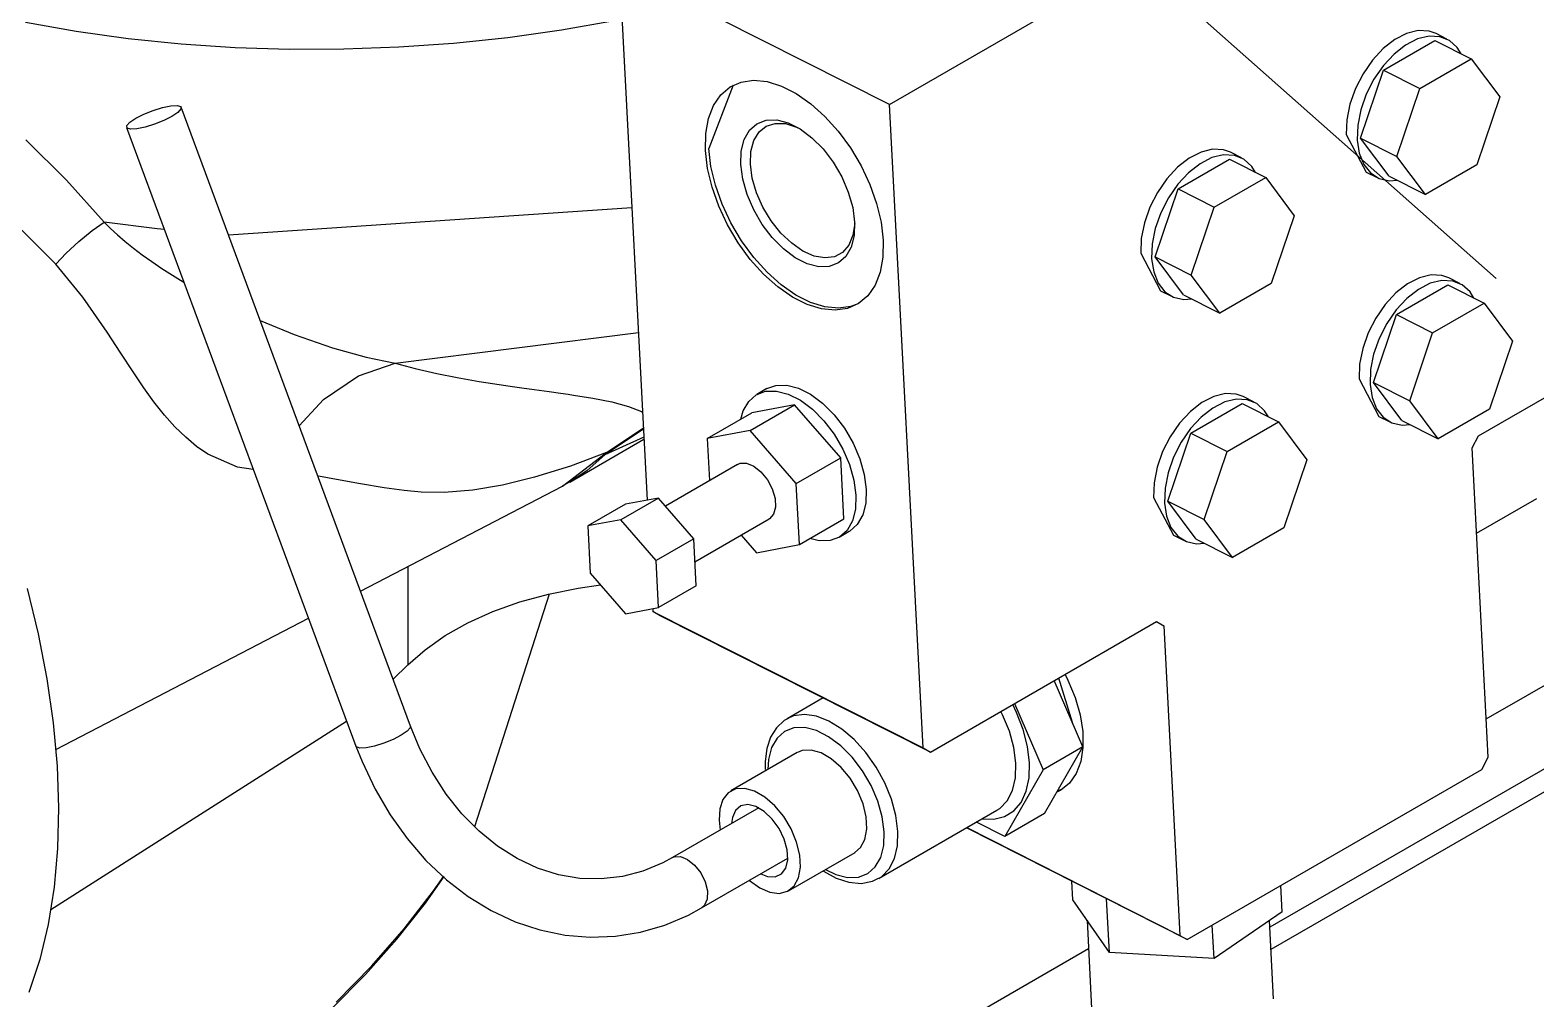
# Model space of a CAD drawing. Extents: x 0 to 258, y 0 to 184.
# Drawn here: x 49 to 56.77, y 80.49 to 85.49 of the extents above; entities that cross this region are included whole.
import ezdxf

# ---------------------------------------------------------------- set-up
doc = ezdxf.new("R2010")
doc.units = 0

msp = doc.modelspace()

# ---------------------------------------------------------------- linework, layer by layer
for p, q in [((53.437161, 85.103484), (57.326267, 87.348471)), ((53.437161, 85.103484), (52.043338, 85.80754)), ((52.043338, 85.80754), (52.187007, 83.062756)), ((49.241428, 85.480941), (48.978938, 85.527624)), ((49.509943, 85.443516), (49.241428, 85.480941)), ((51.744807, 85.48727), (51.467336, 85.448487)), ((52.018425, 85.535286), (51.744807, 85.48727)), ((56.105732, 85.470636), (56.044455, 85.439314)), ((56.165682, 85.485214), (56.105732, 85.470636)), ((56.221503, 85.482357), (56.165682, 85.485214)), ((56.257735, 85.469524), (56.221503, 85.482357)), ((56.314237, 85.441092), (56.257616, 85.469403)), ((49.783424, 85.415491), (49.509943, 85.443516)), ((50.060791, 85.396997), (49.783424, 85.415491)), ((50.340953, 85.38808), (50.060791, 85.396997)), ((50.905224, 85.399193), (50.6228, 85.388874)), ((51.187105, 85.419089), (50.905224, 85.399193)), ((51.467336, 85.448487), (51.187105, 85.419089)), ((55.984715, 85.392713), (55.929306, 85.333007)), ((56.044455, 85.439314), (55.984715, 85.392713)), ((55.986948, 85.28049), (56.25206, 85.433684)), ((56.100904, 85.410784), (56.041163, 85.364181)), ((56.162181, 85.442106), (56.100904, 85.410784)), ((56.22213, 85.456684), (56.162181, 85.442106)), ((56.277952, 85.453827), (56.22213, 85.456684)), ((56.25206, 85.433684), (56.43912, 85.339228)), ((56.327032, 85.433692), (56.277952, 85.453827)), ((56.367074, 85.397193), (56.327032, 85.433692)), ((56.387421, 85.365369), (56.367074, 85.397193)), ((50.6228, 85.388874), (50.340953, 85.38808)), ((55.929306, 85.333007), (55.880821, 85.262993)), ((56.041163, 85.364181), (55.985755, 85.304477)), ((56.173743, 85.186034), (56.43912, 85.339228)), ((56.43912, 85.339228), (56.586228, 85.142643)), ((55.880821, 85.262993), (55.841525, 85.185942)), ((55.868415, 84.930712), (55.986948, 85.28049)), ((55.93727, 85.234461), (55.897974, 85.157409)), ((55.985755, 85.304477), (55.93727, 85.234461)), ((55.986948, 85.28049), (56.173743, 85.186034)), ((52.630257, 85.203351), (52.505221, 84.877507)), ((52.566752, 85.153938), (52.614586, 85.194384)), ((52.614586, 85.194384), (52.671471, 85.219599)), ((52.671471, 85.219599), (52.735855, 85.22886)), ((52.735855, 85.22886), (52.805977, 85.221954)), ((52.805977, 85.221954), (52.879928, 85.199041)), ((52.879928, 85.199041), (52.955692, 85.160761)), ((52.955692, 85.160761), (53.031198, 85.108154)), ((55.841525, 85.185942), (55.813254, 85.105455)), ((55.897974, 85.157409), (55.869703, 85.076923)), ((56.055475, 84.836255), (56.173743, 85.186034)), ((49.638514, 85.073745), (49.686975, 85.088694)), ((49.686975, 85.088694), (49.729973, 85.097531)), ((49.729973, 85.097531), (49.762323, 85.099119)), ((49.762323, 85.099119), (49.78013, 85.093404)), ((49.781188, 85.081021), (49.765472, 85.063426)), ((49.78013, 85.093404), (49.781188, 85.081021)), ((50.965956, 81.897003), (49.782212, 85.089991)), ((52.503154, 85.032108), (52.529269, 85.099349)), ((52.529269, 85.099349), (52.566752, 85.153938)), ((53.031198, 85.108154), (53.10439, 85.042654)), ((53.610992, 81.784026), (53.437161, 85.103484)), ((55.813254, 85.105455), (55.797326, 85.025297)), ((56.586228, 85.142643), (56.467695, 84.792864)), ((49.502167, 84.995005), (49.517883, 85.0126)), ((49.517883, 85.0126), (49.548543, 85.033264)), ((49.548543, 85.033264), (49.590437, 85.054484)), ((49.590437, 85.054484), (49.638514, 85.073745)), ((49.644843, 85.002281), (49.596382, 84.987332)), ((49.692918, 85.021516), (49.644843, 85.002281)), ((49.734814, 85.042762), (49.692918, 85.021516)), ((49.765472, 85.063426), (49.734814, 85.042789)), ((52.489131, 84.954048), (52.503154, 85.032108)), ((52.715567, 84.97142), (52.753815, 85.005001)), ((52.753815, 85.005001), (52.801247, 85.022887)), ((52.801247, 85.022887), (52.855793, 85.02421)), ((52.801704, 84.992217), (52.847824, 85.006769)), ((52.847824, 85.006769), (52.900529, 85.005181)), ((52.855793, 85.02421), (52.915068, 85.009076)), ((52.900529, 85.005181), (52.957356, 84.987375)), ((52.915068, 85.009076), (52.97648, 84.978045)), ((53.10439, 85.042654), (53.173272, 84.966052)), ((55.797326, 85.025297), (55.794495, 84.949219)), ((55.869703, 85.076923), (55.853775, 84.996767)), ((49.50096, 84.985745), (50.68444, 81.792757)), ((49.503225, 84.982623), (49.502167, 84.995005)), ((49.521031, 84.976908), (49.503225, 84.982623)), ((49.553382, 84.978495), (49.521031, 84.976908)), ((49.596382, 84.987332), (49.553382, 84.978495)), ((52.487544, 84.867302), (52.489131, 84.954048)), ((52.672834, 84.863642), (52.68818, 84.923602)), ((52.68818, 84.923602), (52.715567, 84.97142)), ((52.737443, 84.917927), (52.764327, 84.962136)), ((52.764327, 84.962136), (52.801704, 84.992217)), ((52.957356, 84.987375), (52.976618, 84.978061)), ((52.97648, 84.978045), (53.037347, 84.93249)), ((53.037347, 84.93249), (53.095008, 84.8744)), ((53.173272, 84.966052), (53.235962, 84.88043)), ((55.794509, 84.949227), (55.896966, 84.755491)), ((55.853775, 84.996767), (55.850944, 84.920687)), ((55.868415, 84.930712), (56.055475, 84.836255)), ((56.015523, 84.734391), (55.868415, 84.930712)), ((48.98038, 84.922134), (49.19093, 84.71405)), ((52.498524, 84.774229), (52.487544, 84.867299)), ((52.51619, 84.784437), (52.50521, 84.877507)), ((52.670188, 84.794158), (52.672834, 84.863642)), ((52.719636, 84.795962), (52.722308, 84.861661)), ((52.722308, 84.861661), (52.737443, 84.917927)), ((53.095008, 84.8744), (53.146946, 84.806313)), ((53.235962, 84.88043), (53.290752, 84.78813)), ((55.045072, 84.858332), (54.983795, 84.827014)), ((55.105024, 84.872911), (55.045072, 84.858332)), ((55.160843, 84.870053), (55.105024, 84.872911)), ((55.197075, 84.857221), (55.160843, 84.870053)), ((55.253524, 84.828583), (55.197168, 84.857158)), ((55.850965, 84.9207), (55.861363, 84.852257)), ((55.861363, 84.852257), (55.884488, 84.794647)), ((52.521702, 84.677376), (52.498524, 84.774229)), ((52.539368, 84.687584), (52.51619, 84.784437)), ((52.680425, 84.718183), (52.670186, 84.794155)), ((52.729526, 84.724006), (52.719631, 84.796057)), ((53.146946, 84.806313), (53.190885, 84.731205)), ((53.290752, 84.78813), (53.336146, 84.691666)), ((54.924054, 84.78041), (54.868648, 84.720707)), ((54.983795, 84.827014), (54.924054, 84.78041)), ((54.926235, 84.668245), (55.191611, 84.821439)), ((55.040267, 84.798478), (54.980527, 84.751877)), ((55.101545, 84.8298), (55.040267, 84.798478)), ((55.161496, 84.844378), (55.101545, 84.8298)), ((55.217316, 84.841521), (55.161496, 84.844378)), ((55.191611, 84.821439), (55.378671, 84.726983)), ((55.266396, 84.821386), (55.217316, 84.841521)), ((55.30644, 84.784889), (55.266396, 84.821386)), ((55.32676, 84.753063), (55.30644, 84.784889)), ((55.884488, 84.794647), (55.919283, 84.750568)), ((56.202583, 84.63967), (56.055475, 84.836255)), ((56.467695, 84.792864), (56.202583, 84.63967)), ((49.19093, 84.71405), (49.385726, 84.496769)), ((52.703047, 84.639043), (52.680425, 84.718183)), ((52.75154, 84.648965), (52.729526, 84.724006)), ((53.190885, 84.731205), (53.224908, 84.652357)), ((53.336146, 84.691666), (53.370907, 84.593673)), ((54.868648, 84.720707), (54.820163, 84.65069)), ((54.925121, 84.692171), (54.876633, 84.622158)), ((54.980527, 84.751877), (54.925121, 84.692171)), ((55.113295, 84.573789), (55.378671, 84.726983)), ((55.378671, 84.726983), (55.525515, 84.530398)), ((55.89699, 84.755558), (55.953346, 84.726983)), ((55.919283, 84.750568), (55.964109, 84.722077)), ((55.964109, 84.722077), (56.016867, 84.710515)), ((56.015523, 84.734391), (56.202583, 84.63967)), ((56.016867, 84.710515), (56.057737, 84.712896)), ((52.556462, 84.579382), (52.521702, 84.677376)), ((52.574129, 84.58959), (52.539368, 84.687584)), ((52.737072, 84.560197), (52.703047, 84.639043)), ((52.784647, 84.574445), (52.75154, 84.648965)), ((53.224908, 84.652357), (53.247529, 84.57322)), ((54.820163, 84.65069), (54.780865, 84.573638)), ((54.807701, 84.318467), (54.926235, 84.668245)), ((54.876633, 84.622158), (54.837337, 84.545103)), ((54.926235, 84.668245), (55.113295, 84.573789)), ((50.026366, 84.431639), (52.107915, 84.572778)), ((52.601857, 84.482918), (52.556462, 84.579382)), ((52.619523, 84.493128), (52.574129, 84.58959)), ((52.781011, 84.48509), (52.737072, 84.560197)), ((52.827292, 84.503934), (52.784647, 84.574445)), ((53.247529, 84.57322), (53.257769, 84.497248)), ((53.370907, 84.593673), (53.394085, 84.496819)), ((54.780865, 84.573638), (54.752597, 84.493152)), ((54.837337, 84.545103), (54.809069, 84.46462)), ((54.994762, 84.22401), (55.113295, 84.573789)), ((49.13574, 84.279729), (48.944283, 84.471134)), ((49.323084, 84.453253), (49.385726, 84.496769)), ((49.659051, 84.462315), (49.385726, 84.496777)), ((49.385726, 84.496769), (49.418537, 84.464326)), ((49.418537, 84.464326), (49.454518, 84.431158)), ((49.696516, 84.458373), (49.659051, 84.462315)), ((52.656647, 84.390618), (52.601857, 84.482918)), ((52.674313, 84.400826), (52.619523, 84.493128)), ((52.832946, 84.417003), (52.781011, 84.48509)), ((52.877484, 84.440722), (52.827292, 84.503934)), ((53.257996, 84.490311), (53.249027, 84.428967)), ((53.257769, 84.497248), (53.255123, 84.427763)), ((53.25801, 84.490575), (53.257996, 84.490311)), ((53.394085, 84.496819), (53.405065, 84.403752)), ((54.752597, 84.493152), (54.736669, 84.412997)), ((54.809069, 84.46462), (54.793141, 84.384461)), ((55.525515, 84.530398), (55.407246, 84.180619)), ((49.189776, 84.337514), (49.254864, 84.397979)), ((49.254864, 84.397979), (49.323084, 84.453253)), ((49.454518, 84.431158), (49.493684, 84.397357)), ((49.493684, 84.397357), (49.536057, 84.363033)), ((52.719337, 84.304999), (52.656647, 84.390618)), ((52.737003, 84.315207), (52.674313, 84.400826)), ((52.89061, 84.358911), (52.832946, 84.417003)), ((52.932877, 84.387771), (52.877484, 84.440722)), ((52.990879, 84.347552), (52.932877, 84.387771)), ((53.249027, 84.428967), (53.227887, 84.378434)), ((53.255123, 84.427763), (53.239777, 84.367801)), ((53.405065, 84.403752), (53.403477, 84.317003)), ((54.736669, 84.412997), (54.733838, 84.336916)), ((54.793141, 84.384461), (54.79031, 84.308383)), ((49.13574, 84.279729), (49.189776, 84.337514)), ((49.536057, 84.363033), (49.581642, 84.328293)), ((49.581642, 84.328293), (49.630444, 84.293262)), ((52.788219, 84.228395), (52.719337, 84.304999)), ((52.805885, 84.238602), (52.737003, 84.315207)), ((52.951477, 84.313357), (52.89061, 84.358911)), ((53.012889, 84.282327), (52.951477, 84.313357)), ((53.048777, 84.32194), (52.990879, 84.347552)), ((53.103869, 84.312151), (53.048777, 84.32194)), ((53.153573, 84.318633), (53.103869, 84.312151)), ((53.195565, 84.34107), (53.153573, 84.318633)), ((53.212388, 84.319985), (53.174142, 84.286402)), ((53.227887, 84.378434), (53.195565, 84.34107)), ((53.239777, 84.367801), (53.212388, 84.319985)), ((53.403477, 84.317003), (53.389454, 84.238946)), ((54.733848, 84.336921), (54.836305, 84.143186)), ((54.790308, 84.308396), (54.800706, 84.239952)), ((54.807701, 84.318467), (54.994762, 84.22401)), ((54.954809, 84.121881), (54.807701, 84.318467)), ((49.275776, 84.110602), (49.13574, 84.279716)), ((49.630444, 84.293262), (49.682456, 84.258065)), ((49.682456, 84.258065), (49.737669, 84.222838)), ((52.86141, 84.162897), (52.788219, 84.228395)), ((52.879076, 84.173105), (52.805885, 84.238602)), ((53.072164, 84.267193), (53.012889, 84.282327)), ((53.12671, 84.268516), (53.072164, 84.267193)), ((53.174142, 84.286402), (53.12671, 84.268516)), ((53.389454, 84.238946), (53.36334, 84.171705)), ((54.800706, 84.239952), (54.82383, 84.182341)), ((55.14187, 84.027425), (54.994762, 84.22401)), ((56.231716, 84.224661), (56.171764, 84.210083)), ((56.287535, 84.221804), (56.231716, 84.224661)), ((49.737669, 84.222838), (49.779585, 84.197597)), ((49.779585, 84.197597), (49.796888, 84.187543)), ((52.936917, 84.11029), (52.86141, 84.162897)), ((52.954583, 84.120498), (52.879076, 84.173105)), ((53.36334, 84.171705), (53.325857, 84.117116)), ((54.82383, 84.182341), (54.858623, 84.138262)), ((55.407246, 84.180619), (55.14187, 84.027425)), ((56.110487, 84.178761), (56.050747, 84.13216)), ((56.052829, 84.020017), (56.318206, 84.17321)), ((56.166959, 84.150231), (56.107219, 84.10363)), ((56.171764, 84.210083), (56.110487, 84.178761)), ((56.228237, 84.181553), (56.166959, 84.150231)), ((56.288186, 84.196131), (56.228237, 84.181553)), ((56.323767, 84.208971), (56.287535, 84.221804)), ((56.344008, 84.193274), (56.288186, 84.196131)), ((56.318206, 84.17321), (56.505266, 84.078754)), ((56.380118, 84.180354), (56.323762, 84.208929)), ((56.393088, 84.173139), (56.344008, 84.193274)), ((56.433133, 84.13664), (56.393088, 84.173139)), ((49.401353, 83.928545), (49.275776, 84.110602)), ((53.01268, 84.07201), (52.936917, 84.11029)), ((53.030347, 84.082218), (52.954583, 84.120498)), ((53.086631, 84.049097), (53.01268, 84.07201)), ((53.104297, 84.059305), (53.030347, 84.082218)), ((53.278023, 84.076667), (53.221137, 84.051452)), ((53.279962, 84.077905), (53.238804, 84.06166)), ((53.325857, 84.117116), (53.278023, 84.076667)), ((54.836276, 84.143313), (54.892897, 84.114738)), ((54.858623, 84.138262), (54.903449, 84.109771)), ((54.903449, 84.109771), (54.956209, 84.098209)), ((54.954809, 84.121881), (55.14187, 84.027425)), ((54.956209, 84.098209), (54.997077, 84.10059)), ((55.995338, 84.072455), (55.946853, 84.002441)), ((56.050747, 84.13216), (55.995338, 84.072455)), ((56.107219, 84.10363), (56.05181, 84.043927)), ((56.239889, 83.925561), (56.505266, 84.078754)), ((56.453453, 84.104813), (56.433133, 84.13664)), ((56.505266, 84.078754), (56.652109, 83.882169)), ((53.156754, 84.042192), (53.086631, 84.049097)), ((53.174423, 84.052399), (53.104297, 84.059305)), ((53.221137, 84.051452), (53.156754, 84.042192)), ((53.238804, 84.06166), (53.174423, 84.052399)), ((55.946853, 84.002441), (55.907557, 83.925389)), ((55.93456, 83.670238), (56.052829, 84.020017)), ((56.05181, 84.043927), (56.003325, 83.973911)), ((56.052829, 84.020017), (56.239889, 83.925561)), ((49.471419, 83.820987), (49.401353, 83.928545)), ((50.190254, 83.989471), (50.36557, 83.916827)), ((50.36557, 83.916827), (50.562901, 83.848678)), ((50.887534, 83.769946), (52.141702, 83.92782)), ((55.907557, 83.925389), (55.879289, 83.844903)), ((56.003325, 83.973911), (55.96403, 83.896859)), ((56.121621, 83.575782), (56.239889, 83.925561)), ((56.476955, 83.395072), (57.46676, 83.966571)), ((50.562901, 83.848678), (50.736975, 83.800633)), ((55.879289, 83.844903), (55.863361, 83.764745)), ((55.96403, 83.896859), (55.935759, 83.816373)), ((56.652109, 83.882169), (56.533841, 83.53239)), ((49.534102, 83.725311), (49.471419, 83.820987)), ((50.69828, 83.704568), (50.887534, 83.769946)), ((50.736975, 83.800633), (50.887534, 83.769946)), ((50.887534, 83.769946), (50.989652, 83.742136)), ((55.863361, 83.764745), (55.86053, 83.688666)), ((55.935759, 83.816373), (55.919831, 83.736215)), ((49.59054, 83.641769), (49.534102, 83.725311)), ((50.516858, 83.582111), (50.69828, 83.704568)), ((50.989652, 83.742136), (51.102259, 83.716022)), ((51.102259, 83.716022), (51.206645, 83.695199)), ((51.206645, 83.695199), (51.319833, 83.675382)), ((55.860541, 83.688674), (55.962998, 83.494939)), ((55.919831, 83.736215), (55.917, 83.660136)), ((49.641795, 83.570459), (49.59054, 83.641769)), ((51.319833, 83.675382), (51.424008, 83.658978)), ((51.424008, 83.658978), (51.479417, 83.650802)), ((51.479417, 83.650802), (51.539982, 83.64215)), ((51.539982, 83.64215), (51.60485, 83.633128)), ((51.60485, 83.633128), (51.68137, 83.622624)), ((51.68137, 83.622624), (51.739224, 83.614607)), ((51.739224, 83.614607), (51.780298, 83.608786)), ((51.780298, 83.608786), (51.806359, 83.605003)), ((51.806359, 83.605003), (51.906745, 83.588678)), ((52.711117, 83.571845), (52.750166, 83.606135)), ((52.750166, 83.606135), (52.798598, 83.624391)), ((52.805337, 83.637959), (52.752421, 83.607267)), ((52.798598, 83.624391), (52.85429, 83.625714)), ((52.805324, 83.637996), (52.851637, 83.655009)), ((52.851637, 83.655009), (52.907326, 83.656332)), ((52.85429, 83.625714), (52.914811, 83.610262)), ((52.907326, 83.656332), (52.967847, 83.64088)), ((52.914811, 83.610262), (52.977515, 83.578581)), ((52.967847, 83.64088), (53.030553, 83.609199)), ((53.030553, 83.609199), (53.092698, 83.562685)), ((55.171056, 83.612355), (55.111107, 83.597777)), ((55.226878, 83.609498), (55.171056, 83.612355)), ((55.26311, 83.596666), (55.226878, 83.609498)), ((55.917, 83.660147), (55.927398, 83.591702)), ((55.93456, 83.670238), (56.121621, 83.575782)), ((56.081404, 83.473653), (55.93456, 83.670238)), ((49.696042, 83.501961), (49.641795, 83.570459)), ((50.391838, 83.44561), (50.516858, 83.582111)), ((51.906745, 83.588678), (52.004024, 83.569284)), ((52.004024, 83.569284), (52.090579, 83.546053)), ((52.090579, 83.546053), (52.157297, 83.519913)), ((52.683153, 83.523024), (52.711117, 83.571845)), ((52.718554, 83.422059), (52.948212, 83.554615)), ((52.948212, 83.554615), (52.727021, 83.512811)), ((53.185808, 83.281037), (52.948212, 83.554615)), ((52.977515, 83.578581), (53.03966, 83.532068)), ((53.03966, 83.532068), (53.098535, 83.472756)), ((53.092698, 83.562685), (53.151573, 83.503374)), ((55.049829, 83.566455), (54.990089, 83.519854)), ((54.992116, 83.407772), (55.257492, 83.560965)), ((55.106273, 83.537926), (55.046532, 83.491322)), ((55.111107, 83.597777), (55.049829, 83.566455)), ((55.16755, 83.569247), (55.106273, 83.537926)), ((55.227502, 83.583825), (55.16755, 83.569247)), ((55.283321, 83.580968), (55.227502, 83.583825)), ((55.257492, 83.560965), (55.444553, 83.466245)), ((55.319669, 83.568109), (55.263049, 83.596684)), ((55.332401, 83.560833), (55.283321, 83.580968)), ((55.372446, 83.524334), (55.332401, 83.560833)), ((55.927398, 83.591702), (55.950523, 83.534094)), ((55.950523, 83.534094), (55.985318, 83.490012)), ((56.268464, 83.379197), (56.121621, 83.575782)), ((56.533841, 83.53239), (56.268464, 83.379197)), ((49.750607, 83.440757), (49.696042, 83.501961)), ((52.157297, 83.519913), (52.16325, 83.516764)), ((52.497363, 83.380255), (52.727021, 83.512811)), ((52.670638, 83.48026), (52.683153, 83.523024)), ((53.098535, 83.472756), (53.151563, 83.403237)), ((53.151573, 83.503374), (53.204601, 83.433854)), ((54.93468, 83.460149), (54.886195, 83.390135)), ((54.990089, 83.519854), (54.93468, 83.460149)), ((55.046532, 83.491322), (54.991126, 83.431619)), ((55.179176, 83.313051), (55.444553, 83.466245)), ((55.392792, 83.492507), (55.372446, 83.524334)), ((55.444553, 83.466245), (55.591661, 83.269924)), ((55.962871, 83.49482), (56.019491, 83.466509)), ((55.985318, 83.490012), (56.030144, 83.461525)), ((56.030144, 83.461525), (56.082901, 83.449962)), ((56.081404, 83.473653), (56.268464, 83.379197)), ((56.082901, 83.449962), (56.123772, 83.452343)), ((49.805876, 83.386851), (49.750607, 83.440757)), ((49.862219, 83.340216), (49.805876, 83.386851)), ((51.788545, 83.156153), (52.170603, 83.376816)), ((52.170073, 83.387399), (51.968726, 83.295853)), ((52.167798, 83.429621), (51.968768, 83.295827)), ((51.977722, 83.308289), (52.167428, 83.435024)), ((52.718554, 83.422059), (52.497363, 83.380255)), ((52.497363, 83.380255), (52.50874, 83.163562)), ((52.95615, 83.14848), (52.718554, 83.422059)), ((53.151563, 83.403237), (53.196425, 83.32655)), ((53.204601, 83.433854), (53.249464, 83.357168)), ((54.886195, 83.390135), (54.846899, 83.313083)), ((54.873847, 83.057993), (54.992116, 83.407772)), ((54.991126, 83.431619), (54.942639, 83.361602)), ((54.992116, 83.407772), (55.179176, 83.313051)), ((56.443883, 83.33263), (56.476955, 83.395072)), ((49.919991, 83.300801), (49.862219, 83.340216)), ((50.072846, 83.233338), (49.919991, 83.300801)), ((51.749625, 83.134894), (51.977764, 83.308336)), ((51.977764, 83.308336), (51.792069, 83.238828)), ((51.968768, 83.295827), (51.876746, 83.214893)), ((51.968726, 83.295853), (51.977722, 83.308289)), ((53.196425, 83.32655), (53.231165, 83.246045)), ((53.249464, 83.357168), (53.284203, 83.276666)), ((54.846899, 83.313083), (54.818629, 83.232597)), ((54.942639, 83.361602), (54.903343, 83.28455)), ((55.060907, 82.963537), (55.179176, 83.313051)), ((56.527491, 81.736136), (56.443883, 83.33263)), ((50.154946, 83.221537), (50.072846, 83.233338)), ((51.792069, 83.238828), (51.60584, 83.180884)), ((51.876746, 83.214893), (51.788391, 83.156138)), ((52.653731, 83.247435), (52.280934, 83.032329)), ((52.653721, 83.247379), (52.666262, 83.252671)), ((52.666262, 83.252671), (52.699888, 83.2532)), ((52.699888, 83.2532), (52.737316, 83.237907)), ((52.737316, 83.237907), (52.774492, 83.208379)), ((52.95615, 83.14848), (53.185808, 83.281037)), ((53.202476, 82.965654), (53.185808, 83.281037)), ((53.231165, 83.246045), (53.254263, 83.165244)), ((53.284203, 83.276666), (53.307301, 83.195862)), ((54.818629, 83.232597), (54.802701, 83.152439)), ((54.903343, 83.28455), (54.875075, 83.204064)), ((55.591661, 83.269924), (55.473128, 82.920145)), ((50.491157, 83.186292), (50.487823, 83.186821)), ((50.584054, 83.170047), (50.491157, 83.186292)), ((50.707789, 83.146552), (50.584054, 83.170047)), ((50.829984, 83.12557), (50.707789, 83.146552)), ((51.441131, 83.140625), (51.287459, 83.114802)), ((51.60584, 83.180884), (51.441131, 83.140625)), ((51.752826, 83.138426), (51.787486, 83.157741)), ((52.774492, 83.208379), (52.807382, 83.167824)), ((52.807382, 83.167824), (52.832438, 83.120633)), ((52.972554, 82.833098), (52.95615, 83.14848)), ((53.254263, 83.165244), (53.264714, 83.087677)), ((53.307301, 83.195862), (53.317752, 83.118294)), ((54.802701, 83.152439), (54.79987, 83.07636)), ((54.875075, 83.204064), (54.859147, 83.123909)), ((50.707723, 82.593385), (51.749651, 83.134987)), ((50.933481, 83.111971), (50.829984, 83.12557)), ((51.020153, 83.104562), (50.933481, 83.111971)), ((51.139962, 83.102975), (51.020153, 83.104562)), ((51.287459, 83.114802), (51.139962, 83.102975)), ((52.24495, 83.073604), (52.050482, 82.96142)), ((52.24495, 83.073604), (52.074824, 83.041589)), ((52.427777, 82.86326), (52.24495, 83.073604)), ((52.832438, 83.120633), (52.846938, 83.071921)), ((52.846938, 83.071921), (52.849319, 83.026968)), ((53.264714, 83.087677), (53.262042, 83.016731)), ((53.317752, 83.118294), (53.31508, 83.047349)), ((54.79988, 83.076368), (54.902337, 82.882633)), ((54.859147, 83.123909), (54.856316, 83.047828)), ((56.466901, 82.891835), (56.777786, 83.071487)), ((52.074824, 83.041589), (51.880355, 82.929406)), ((52.839291, 82.990641), (52.817966, 82.966881)), ((52.849319, 83.026968), (52.839291, 82.990641)), ((53.262042, 83.016731), (53.246379, 82.95551)), ((53.299417, 82.986127), (53.271453, 82.937306)), ((53.31508, 83.047349), (53.299417, 82.986127)), ((54.85634, 83.047841), (54.866738, 82.979396)), ((54.873847, 83.057993), (55.060907, 82.963537)), ((55.020691, 82.861408), (54.873847, 83.057993)), ((52.050482, 82.96142), (51.880355, 82.929406)), ((51.880355, 82.929406), (51.893055, 82.686783)), ((52.233309, 82.751077), (52.050482, 82.96142)), ((52.433863, 82.745256), (52.816185, 82.965918)), ((52.817966, 82.966881), (52.816378, 82.965823)), ((52.972554, 82.833098), (53.202476, 82.965654)), ((53.218415, 82.906686), (53.179365, 82.872399)), ((53.246379, 82.95551), (53.218415, 82.906686)), ((53.232401, 82.903016), (53.230284, 82.901693)), ((53.271453, 82.937306), (53.232401, 82.903016)), ((54.866738, 82.979396), (54.889862, 82.921788)), ((54.889862, 82.921788), (54.924658, 82.877709)), ((55.207751, 82.766952), (55.060907, 82.963537)), ((55.473128, 82.920145), (55.207751, 82.766952)), ((56.516908, 81.934045), (58.278237, 82.950837)), ((52.427777, 82.86326), (52.233309, 82.751077)), ((52.440477, 82.620637), (52.427777, 82.86326)), ((52.671987, 82.882575), (52.751362, 82.791293)), ((52.751362, 82.791293), (52.972554, 82.833098)), ((53.075241, 82.85282), (53.026328, 82.864117)), ((53.130936, 82.854142), (53.075241, 82.85282)), ((53.179365, 82.872399), (53.130936, 82.854142)), ((53.177341, 82.871198), (53.230257, 82.901889)), ((54.902422, 82.882575), (54.958778, 82.854)), ((54.924658, 82.877709), (54.969481, 82.849219)), ((54.969481, 82.849219), (55.022241, 82.837656)), ((55.020691, 82.861408), (55.207751, 82.766952)), ((55.022241, 82.837656), (55.063111, 82.840038)), ((52.246009, 82.508454), (52.233309, 82.751077)), ((50.951933, 82.720385), (50.951933, 82.212386)), ((51.893055, 82.686783), (52.075882, 82.476175)), ((48.987532, 82.606935), (49.044801, 82.372384)), ((51.677547, 82.578135), (51.83173, 82.609268)), ((51.83173, 82.609268), (51.946183, 82.62562)), ((52.440477, 82.620637), (52.246009, 82.508454)), ((51.298362, 81.378807), (51.68369, 82.579587)), ((51.39126, 82.487875), (51.53014, 82.537511)), ((51.53014, 82.537511), (51.677547, 82.578135)), ((58.283528, 82.523535), (55.400103, 80.859044)), ((58.502074, 82.531473), (55.405924, 80.744215)), ((49.1361, 81.776882), (50.439436, 82.454215)), ((51.262554, 82.429815), (51.39126, 82.487875)), ((52.075882, 82.476175), (52.246009, 82.508454)), ((52.216375, 82.502898), (52.217169, 82.488081)), ((52.217169, 82.488081), (53.610992, 81.784026)), ((52.25474, 82.46665), (52.217169, 82.488081)), ((53.648563, 81.76233), (52.25474, 82.46665)), ((49.044801, 82.372384), (49.089856, 82.14079)), ((51.041622, 82.291269), (51.145545, 82.364018)), ((51.145545, 82.364018), (51.262554, 82.429815)), ((53.648563, 81.76233), (54.81511, 82.435958)), ((54.85268, 82.414263), (54.812728, 82.434371)), ((54.81511, 82.435958), (54.85268, 82.414263)), ((54.85268, 82.414263), (54.936289, 80.817504)), ((50.952018, 82.212428), (51.041622, 82.291269)), ((50.876263, 82.138567), (50.951933, 82.212386)), ((49.089856, 82.14079), (49.122482, 81.913262)), ((54.435698, 81.790376), (54.28806, 82.131423)), ((54.381246, 81.916214), (54.31141, 82.145042)), ((54.343932, 82.163819), (54.358326, 82.134773)), ((54.358326, 82.134773), (54.395124, 82.045143)), ((53.094791, 82.042259), (52.908789, 81.934838)), ((54.021395, 81.955349), (54.012849, 81.972679)), ((54.092523, 81.968009), (54.073341, 82.00767)), ((54.083009, 82.013155), (54.230646, 81.671843)), ((54.395124, 82.045143), (54.420762, 81.95547)), ((49.109779, 80.950558), (50.636243, 81.923009)), ((49.122482, 81.913262), (49.142511, 81.690895)), ((50.965848, 81.896942), (50.964789, 81.88784)), ((51.014653, 81.779824), (50.965848, 81.896929)), ((52.894475, 81.925694), (52.854092, 81.887922)), ((52.914584, 81.935748), (52.894475, 81.925694)), ((52.942542, 81.949327), (52.912705, 81.936944)), ((52.998565, 81.956947), (52.942542, 81.949327)), ((53.060263, 81.947898), (52.998565, 81.956947)), ((53.125258, 81.922525), (53.060263, 81.947898)), ((53.19106, 81.881811), (53.125258, 81.922525)), ((54.055989, 81.870685), (54.021395, 81.955349)), ((54.126818, 81.879728), (54.092523, 81.968009)), ((54.420762, 81.95547), (54.434414, 81.868637)), ((50.876456, 81.828391), (50.828378, 81.80913)), ((50.91835, 81.849611), (50.876456, 81.828391)), ((50.949073, 81.870246), (50.918413, 81.849608)), ((50.964789, 81.88784), (50.949073, 81.870246)), ((52.824099, 81.839554), (52.804493, 81.781203)), ((52.854092, 81.887922), (52.824099, 81.839554)), ((52.857153, 81.835493), (52.829189, 81.786669)), ((52.896206, 81.86978), (52.857153, 81.835493)), ((52.944635, 81.888036), (52.896206, 81.86978)), ((53.000327, 81.889359), (52.944635, 81.888036)), ((53.060848, 81.873907), (53.000327, 81.889359)), ((53.123551, 81.842226), (53.060848, 81.873907)), ((53.185696, 81.795713), (53.123551, 81.842226)), ((53.255136, 81.827322), (53.19106, 81.881811)), ((53.315022, 81.761153), (53.255136, 81.827322)), ((54.078982, 81.786164), (54.055989, 81.870685)), ((54.149625, 81.791966), (54.126818, 81.879728)), ((54.434414, 81.868637), (54.435737, 81.787434)), ((50.684548, 81.79268), (50.715917, 81.713538)), ((50.686763, 81.789471), (50.684646, 81.792752)), ((50.704569, 81.783756), (50.686763, 81.789471)), ((50.73692, 81.785344), (50.704569, 81.783756)), ((50.77992, 81.794181), (50.73692, 81.785344)), ((50.828378, 81.80913), (50.77992, 81.794181)), ((51.07797, 81.658489), (51.014653, 81.779824)), ((52.96197, 81.760478), (52.619071, 81.56257)), ((52.804493, 81.781203), (52.795947, 81.713652)), ((52.829189, 81.786669), (52.813526, 81.72545)), ((52.987267, 81.770844), (52.962079, 81.760552)), ((53.03349, 81.77349), (52.987267, 81.770844)), ((53.08457, 81.759123), (53.03349, 81.77349)), ((53.137302, 81.728649), (53.08457, 81.759123)), ((53.244571, 81.736398), (53.185696, 81.795713)), ((53.368423, 81.685845), (53.315022, 81.761153)), ((53.610992, 81.784026), (53.648563, 81.76233)), ((54.089512, 81.705032), (54.078982, 81.786164)), ((54.160182, 81.70771), (54.149625, 81.791966)), ((54.435698, 81.790376), (54.230646, 81.671843)), ((54.23726, 81.446683), (54.435698, 81.790376)), ((54.435737, 81.787434), (54.424493, 81.714472)), ((49.142511, 81.690895), (49.149866, 81.474752)), ((50.715917, 81.713538), (50.782814, 81.572285)), ((52.795947, 81.713652), (52.796212, 81.672303)), ((52.813526, 81.72545), (52.810298, 81.672994)), ((53.188369, 81.683992), (53.137302, 81.728649)), ((53.234565, 81.627962), (53.188369, 81.683992)), ((53.297599, 81.666882), (53.244571, 81.736398)), ((53.342462, 81.590195), (53.297599, 81.666882)), ((53.41328, 81.604289), (53.368423, 81.685845)), ((54.230646, 81.671843), (54.032209, 81.328149)), ((54.087131, 81.630412), (54.089512, 81.705032)), ((54.158065, 81.62983), (54.160182, 81.70771)), ((54.424493, 81.714472), (54.40113, 81.652097)), ((54.973859, 80.796073), (56.494153, 81.673695)), ((56.494153, 81.673695), (56.527491, 81.736136)), ((51.150587, 81.546428), (51.07797, 81.658489)), ((53.272985, 81.564075), (53.234565, 81.627962)), ((53.377202, 81.50969), (53.342462, 81.590195)), ((53.447874, 81.519626), (53.41328, 81.604289)), ((54.07197, 81.565168), (54.087131, 81.630412)), ((54.14346, 81.560975), (54.158065, 81.62983)), ((54.366417, 81.60231), (54.321467, 81.566716)), ((54.40113, 81.652097), (54.366417, 81.60231)), ((50.782814, 81.572285), (50.860557, 81.439396)), ((51.231658, 81.444886), (51.150587, 81.546428)), ((52.577566, 81.518498), (52.561241, 81.470019)), ((52.605842, 81.553569), (52.577566, 81.518498)), ((52.644301, 81.573016), (52.605842, 81.553569)), ((52.690524, 81.575662), (52.644301, 81.573016)), ((52.741604, 81.561295), (52.690524, 81.575662)), ((52.794336, 81.53082), (52.741604, 81.561295)), ((52.845403, 81.486166), (52.794336, 81.53082)), ((53.301216, 81.496348), (53.272985, 81.564075)), ((53.4003, 81.428889), (53.377202, 81.50969)), ((53.470867, 81.435104), (53.447874, 81.519626)), ((54.006086, 81.472382), (54.044607, 81.511807)), ((54.044607, 81.511807), (54.07197, 81.565168)), ((54.116804, 81.503491), (54.14346, 81.560975)), ((54.321467, 81.566716), (54.301094, 81.556794)), ((54.331452, 81.572889), (54.303671, 81.561512)), ((49.149866, 81.474752), (49.144495, 81.265875)), ((50.860557, 81.439396), (50.948412, 81.316272)), ((51.320265, 81.354986), (51.231658, 81.444886)), ((52.762739, 81.475258), (52.317975, 81.218612)), ((52.561241, 81.470019), (52.557907, 81.411178)), ((52.643201, 81.462341), (52.626902, 81.425527)), ((52.670564, 81.485174), (52.643201, 81.462341)), ((52.706566, 81.491974), (52.670564, 81.485174)), ((52.748013, 81.482158), (52.706566, 81.491974)), ((52.791216, 81.456599), (52.748013, 81.482158)), ((52.832346, 81.417555), (52.791216, 81.456599)), ((52.891599, 81.430133), (52.845403, 81.486166)), ((52.930019, 81.366247), (52.891599, 81.430133)), ((53.317488, 81.429035), (53.301216, 81.496348)), ((53.320769, 81.366366), (53.317488, 81.429035)), ((53.383716, 81.111985), (53.991727, 81.463087)), ((53.410751, 81.351319), (53.4003, 81.428889)), ((53.481397, 81.353975), (53.470867, 81.435104)), ((53.975461, 81.416523), (54.031349, 81.430017)), ((53.991746, 81.463042), (54.006086, 81.472382)), ((54.031349, 81.430017), (54.079003, 81.459338)), ((54.23726, 81.446683), (54.032209, 81.328149)), ((54.079003, 81.459338), (54.116804, 81.503491)), ((51.415443, 81.277725), (51.320265, 81.354986)), ((52.557907, 81.411178), (52.557907, 81.411178)), ((52.557952, 81.410964), (52.564302, 81.360693)), ((52.626902, 81.425527), (52.62296, 81.394467)), ((52.867739, 81.368501), (52.832346, 81.417555)), ((52.894256, 81.313796), (52.867739, 81.368501)), ((52.95825, 81.298519), (52.930019, 81.366247)), ((53.310847, 81.312277), (53.320769, 81.366366)), ((53.408078, 81.280374), (53.410751, 81.351319)), ((53.479016, 81.279355), (53.481397, 81.353975)), ((54.973859, 80.796073), (53.834036, 81.37207)), ((53.836417, 81.373393), (54.936289, 80.817504)), ((54.032209, 81.328149), (53.886159, 81.401968)), ((53.915289, 81.418904), (53.975461, 81.416523)), ((50.948412, 81.316272), (51.045559, 81.204176)), ((51.516175, 81.214008), (51.415443, 81.277725)), ((52.909549, 81.258302), (52.894256, 81.313796)), ((52.974522, 81.231206), (52.95825, 81.298519)), ((53.288357, 81.270171), (53.310847, 81.312277)), ((53.392415, 81.219154), (53.408078, 81.280374)), ((53.463855, 81.214112), (53.479016, 81.279355)), ((49.144495, 81.265875), (49.126451, 81.06526)), ((51.045559, 81.204176), (51.151061, 81.104273)), ((51.621357, 81.16464), (51.516175, 81.214008)), ((52.318094, 81.21853), (52.268649, 81.192048)), ((52.318309, 81.218654), (52.326961, 81.22257)), ((52.326961, 81.22257), (52.359311, 81.224158)), ((52.359311, 81.224158), (52.395736, 81.209473)), ((52.395736, 81.209473), (52.431841, 81.1802)), ((52.467994, 80.958792), (52.912758, 81.215437)), ((52.902114, 81.164301), (52.912247, 81.206949)), ((52.912247, 81.206949), (52.909549, 81.258302)), ((52.916462, 81.047427), (53.259626, 81.245335)), ((52.977803, 81.168537), (52.974522, 81.231206)), ((53.259539, 81.245301), (53.288357, 81.270171)), ((53.364451, 81.170331), (53.392415, 81.219154)), ((53.436495, 81.16075), (53.463855, 81.214112)), ((51.04358, 80.983512), (51.140475, 81.121537)), ((51.084556, 81.047652), (51.137239, 81.122325)), ((51.729739, 81.130329), (51.621357, 81.16464)), ((51.8399, 81.111596), (51.729739, 81.130329)), ((52.059181, 81.121359), (51.950229, 81.108659)), ((52.165557, 81.149281), (52.059181, 81.121359)), ((52.268649, 81.192048), (52.165557, 81.149281)), ((52.431841, 81.1802), (52.463274, 81.139875)), ((52.463274, 81.139875), (52.48624, 81.093359)), ((52.772976, 81.134729), (52.808846, 81.120759)), ((52.808846, 81.120759), (52.848007, 81.119171)), ((52.848007, 81.119171), (52.880048, 81.134147)), ((52.880048, 81.134147), (52.902114, 81.164301)), ((52.967881, 81.114451), (52.977803, 81.168537)), ((53.094418, 81.149979), (53.09709, 81.147863)), ((53.09709, 81.147863), (53.161791, 81.112326)), ((53.107771, 81.157687), (53.160759, 81.131916)), ((53.160759, 81.131916), (53.22128, 81.116465)), ((53.22128, 81.116465), (53.276972, 81.117787)), ((53.276972, 81.117787), (53.325402, 81.136044)), ((53.325402, 81.136044), (53.364451, 81.170331)), ((53.382284, 81.111218), (53.397974, 81.121325)), ((53.397974, 81.121325), (53.436495, 81.16075)), ((49.126451, 81.06526), (49.095788, 80.873871)), ((50.933116, 80.851503), (51.084556, 81.047652)), ((51.151061, 81.104273), (51.263858, 81.017606)), ((51.950229, 81.108659), (51.8399, 81.111596)), ((52.48624, 81.093422), (52.497961, 81.046326)), ((52.497961, 81.046326), (52.497167, 81.004334)), ((52.714379, 81.100902), (52.715437, 81.100108)), ((52.715437, 81.100108), (52.767748, 81.062246)), ((52.767748, 81.062246), (52.820069, 81.039651)), ((52.820069, 81.039651), (52.869107, 81.033724)), ((52.869107, 81.033724), (52.911784, 81.044863)), ((52.911784, 81.044863), (52.945418, 81.072343)), ((52.945418, 81.072343), (52.967881, 81.114451)), ((53.161791, 81.112326), (53.227416, 81.091001)), ((53.227416, 81.091001), (53.291381, 81.085604)), ((53.291381, 81.085604), (53.350047, 81.096637)), ((53.350047, 81.096637), (53.381207, 81.112803)), ((54.383575, 81.000067), (54.378548, 81.096639)), ((55.463338, 80.938683), (55.456194, 81.074414)), ((50.895823, 80.797449), (51.04358, 80.983512)), ((51.263858, 81.017606), (51.38278, 80.945089)), ((52.4837, 80.972508), (52.468221, 80.958749)), ((52.497167, 81.004334), (52.4837, 80.972508)), ((54.572222, 80.728604), (54.383575, 81.000067)), ((54.572222, 80.728604), (54.557935, 81.006152)), ((51.38278, 80.945089), (51.50656, 80.887444)), ((51.50656, 80.887444), (51.633875, 80.845211)), ((52.278026, 80.870775), (52.399864, 80.922276)), ((52.399864, 80.922276), (52.468081, 80.958733)), ((54.456864, 80.895027), (54.480677, 80.440473)), ((55.463338, 80.938683), (55.112236, 80.697913)), ((55.419417, 80.489686), (55.398251, 80.893969)), ((49.095788, 80.873871), (49.052667, 80.692626)), ((50.765802, 80.659702), (50.933116, 80.851503)), ((51.633875, 80.845211), (51.763393, 80.818719)), ((51.763393, 80.818719), (51.893801, 80.808109)), ((51.893801, 80.808109), (52.023841, 80.813374)), ((52.023841, 80.813374), (52.15232, 80.834356)), ((52.15232, 80.834356), (52.278026, 80.870775)), ((54.936289, 80.817504), (54.973859, 80.796073)), ((55.112236, 80.697913), (55.103241, 80.870421)), ((43.499689, 74.419358), (54.464537, 80.749242)), ((50.733827, 80.615458), (50.895823, 80.797449)), ((55.112236, 80.697913), (54.572222, 80.728604)), ((49.052667, 80.692626), (48.997295, 80.522399)), ((50.582983, 80.472676), (50.765802, 80.659702)), ((50.557924, 80.437904), (50.733827, 80.615458))]:
    msp.add_line(p, q)
at = {"layer": 'frames'}
msp.add_line((52.552507, 87.761978), (56.568607, 84.205956), dxfattribs=at)

doc.saveas('drawing.dxf')
